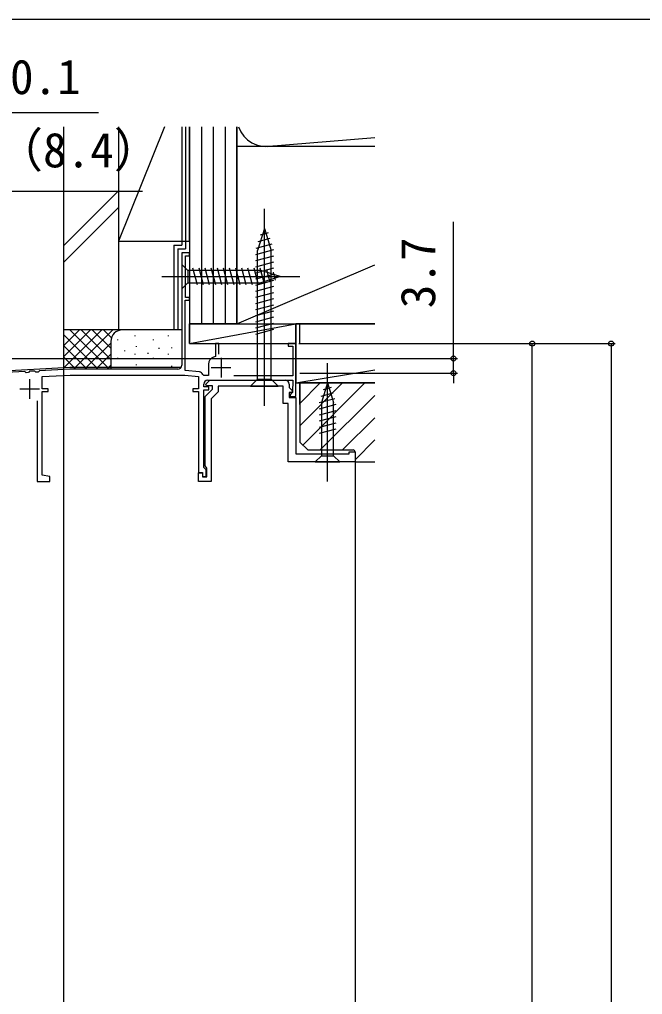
# Model space of a CAD drawing. Units: millimetres, scale not verified. Extents: x -525 to 525, y -786 to 782.
# Drawn here: x 37.3 to 195.5, y 496.4 to 743.8 of the extents above; entities that cross this region are included whole.
import ezdxf
from ezdxf.enums import TextEntityAlignment as Align

# ---------------------------------------------------------------- set-up
doc = ezdxf.new("R2010")
doc.units = ezdxf.units.MM
doc.header["$LTSCALE"] = 4
for name, color, linetype in [('0-3_YKK_11', 7, 'Continuous'), ('0-5_YKK_12', 2, 'Continuous'), ('0-6_YKK_13', 4, 'Continuous'), ('0-7_YKK_D', 6, 'Continuous'), ('0-8_YKK_ZWAK', 7, 'Continuous'), ('0-9_YSS_K', 3, 'Continuous')]:
    doc.layers.add(name, color=color, linetype=linetype)
doc.styles.add('ＭＳ ゴシック', font='')
doc.styles.get('ＭＳ ゴシック').set_extended_font_data('MS Gothic')

msp = doc.modelspace()

# ---------------------------------------------------------------- linework, layer by layer
at = {"layer": '0-3_YKK_11'}
for p, q in [((88.5, 657.981), (88.5, 652.981)), ((86, 655.481), (91, 655.481)), ((39.9, 652.581), (39.9, 647.581)), ((37.4, 650.081), (42.4, 650.081))]:
    msp.add_line(p, q, dxfattribs=at)
for points in [[(83.005, 654.402), (79.4, 654.781), (79.4, 672.581), (80.5, 672.581), (80.5, 673.281), (79.5, 673.281), (79.5, 683.881), (80.5, 683.881), (80.5, 684.581), (78.5, 684.581), (78.5, 656.081)], [(85.1, 652.281), (106.7, 652.281), (106.7, 650.745), (106.65, 650.613), (106.6, 650.481), (106.6, 649.181), (106.3, 648.881), (106, 648.581), (106, 648.181), (107.5, 648.181), (107.5, 661.581), (105.5, 661.581), (105.5, 660.881), (106.7, 660.881), (106.7, 653.381), (91.725, 653.381)], [(87.9, 658.867), (87.9, 661.581), (87.1, 661.581), (87.1, 658.336), (86.55, 658.136)], [(85.3, 656.35), (85.3, 653.481), (84.145, 653.481), (83.858, 653.695)], [(77.5, 655.081), (50.122, 655.081), (42.4, 654.676), (42.083, 654.359), (41.485, 654.328), (41.2, 654.613), (39.9, 654.545), (39.583, 654.228), (38.985, 654.197), (38.7, 654.482), (21.5, 653.581), (21.5, 631.281)], [(41.8, 647.081), (41.8, 626.581), (45, 626.581), (45, 627.881), (43.1, 628.216), (43.1, 649.381), (44.6, 649.381), (44.6, 650.081), (43.1, 650.081), (43.1, 653.211), (50.161, 653.581), (79.337, 653.581), (82.8, 653.217), (82.8, 650.081), (81.3, 650.081), (81.3, 649.381), (82.8, 649.381), (82.8, 628.881), (83.8, 628.881), (83.8, 627.881), (84.7, 627.881), (84.7, 629.581), (84.4, 629.881), (84.1, 630.181), (84.1, 649.881), (84.8, 649.881), (85.4, 649.881), (85.4, 650.581), (84.8, 650.581), (84.1, 650.581), (84.1, 651.281)], [(86, 647.559), (86, 626.581), (82.8, 626.581), (82.8, 628.781), (83.8, 628.781), (83.8, 627.781), (84.9, 627.781), (84.9, 629.981), (84.7, 630.264), (84.5, 630.546), (84.5, 648.181), (86.3, 649.981), (86.3, 650.881), (84.824, 650.881), (84.664, 651.269), (85.676, 652.281), (104.8, 652.281)], [(105.8, 651.281), (105.8, 650.405), (106.636, 649.569), (106.476, 649.181), (105.8, 649.181), (105.8, 647.881), (107.5, 647.881), (107.5, 633.581), (121, 633.581), (121, 634.081), (122.5, 634.081), (122.5, 631.581), (105.5, 631.581), (105.5, 646.381), (104.3, 646.381), (104.3, 650.781), (87.8, 650.781), (87.8, 649.359), (86, 647.559)]]:
    msp.add_lwpolyline(points, dxfattribs=at)
for centre, radius, start, end in [((87.2, 656.35), 1.9, 110.00001, 179.99998), ((77.5, 656.081), 1, 270.00001, 359.99999), ((82.9, 653.407), 1, 16.69101, 84.00003), ((85.1, 651.281), 1, 90.00001, 179.99999), ((104.8, 651.281), 1, 0.00001, 89.99999)]:
    msp.add_arc(centre, radius, start, end, dxfattribs=at)
at = {"layer": '0-5_YKK_12'}
for p, q in [((21.5, 654.081), (50.109, 655.581)), ((50.109, 655.581), (78.366, 655.581)), ((122.5, 631.581), (122.5, 128.081))]:
    msp.add_line(p, q, dxfattribs=at)
at = {"layer": '0-6_YKK_13'}
for p, q in [((99.501, 645.781), (99.501, 695.781)), ((99.501, 690.781), (97.751, 685.23)), ((99.501, 690.781), (101.251, 685.23)), ((100.891, 688.202), (97.855, 687.389)), ((100.439, 689.634), (98.39, 689.085)), ((101.794, 685.339), (97.201, 684.108)), ((101.342, 686.771), (97.32, 685.693)), ((97.751, 652.531), (97.751, 685.23)), ((101.251, 652.531), (101.251, 685.23)), ((101.801, 683.788), (97.201, 682.555)), ((78.5, 681.681), (78.5, 675.481)), ((78.5, 681.681), (80.05, 680.131)), ((82.476, 676.481), (81.351, 680.681)), ((84.029, 676.481), (82.904, 680.681)), ((85.582, 676.481), (84.457, 680.681)), ((87.135, 676.481), (86.01, 680.681)), ((88.688, 676.481), (87.563, 680.681)), ((90.241, 676.481), (89.116, 680.681)), ((91.794, 676.481), (90.669, 680.681)), ((93.347, 676.481), (92.221, 680.681)), ((94.9, 676.481), (93.774, 680.681)), ((96.453, 676.481), (95.327, 680.681)), ((98.006, 676.481), (96.88, 680.681)), ((101.801, 682.235), (97.201, 681.002)), ((101.801, 680.682), (97.201, 679.449)), ((99.489, 676.739), (98.433, 680.681)), ((73.5, 678.581), (108.5, 678.581)), ((98.584, 680.131), (80.05, 680.131)), ((80.05, 680.131), (80.05, 677.031)), ((101.801, 679.129), (97.201, 677.896)), ((103.5, 678.581), (98.584, 680.131)), ((103.5, 678.581), (98.584, 677.031)), ((100.921, 677.191), (100.108, 680.227)), ((102.353, 677.642), (101.804, 679.692)), ((78.5, 675.481), (80.05, 677.031)), ((80.05, 677.031), (98.584, 677.031)), ((101.801, 677.576), (97.201, 676.343)), ((101.801, 676.023), (97.201, 674.791)), ((101.801, 674.47), (97.201, 673.238)), ((101.801, 672.917), (97.201, 671.685)), ((101.801, 671.364), (97.201, 670.132)), ((101.801, 669.811), (97.201, 668.579)), ((101.801, 668.259), (97.201, 667.026)), ((101.801, 666.706), (97.201, 665.473)), ((101.801, 665.153), (97.201, 663.92)), ((115.5, 626.581), (115.5, 656.581)), ((96.001, 650.781), (97.751, 652.531)), ((96.001, 650.781), (103.001, 650.781)), ((97.751, 652.531), (101.251, 652.531)), ((103.001, 650.781), (101.251, 652.531)), ((115.5, 651.581), (113.95, 646.665)), ((115.5, 651.581), (117.05, 646.665)), ((116.89, 649.002), (113.854, 648.188)), ((116.439, 650.434), (114.389, 649.884)), ((117.342, 647.57), (113.4, 646.514)), ((117.6, 646.086), (113.4, 644.961)), ((113.95, 646.665), (113.95, 633.131)), ((117.05, 633.131), (117.05, 646.665)), ((117.6, 644.533), (113.4, 643.408)), ((117.6, 642.98), (113.4, 641.855)), ((117.6, 641.427), (113.4, 640.302)), ((117.6, 639.875), (113.4, 638.749)), ((112.4, 631.581), (113.95, 633.131)), ((112.4, 631.581), (118.6, 631.581)), ((113.95, 633.131), (117.05, 633.131)), ((118.6, 631.581), (117.05, 633.131))]:
    msp.add_line(p, q, dxfattribs=at)
at = {"layer": '0-7_YKK_D'}
for p, q in [((147.5, 657.781), (147.5, 692.45)), ((108.2, 661.581), (188.5, 661.581)), ((108.2, 661.581), (168.5, 661.581)), ((167.5, 131.581), (167.5, 661.581)), ((187.5, 661.581), (187.5, 91.581)), ((-20.4, 657.781), (148.5, 657.781)), ((147.5, 654.081), (147.5, 657.781)), ((108.5, 654.081), (148.5, 654.081)), ((147.5, 654.081), (147.5, 651.531))]:
    msp.add_line(p, q, dxfattribs=at)
for points in [[(11.45, 700.22), (27.813, 720.22), (57.381, 720.22)], [(21.5, 700.22), (29.9, 700.22), (68.564, 700.22)]]:
    msp.add_lwpolyline(points, dxfattribs=at)
for centre in [(167.5, 661.581), (187.5, 661.581), (147.5, 657.781), (147.5, 654.081)]:
    msp.add_circle(centre, 0.637, dxfattribs=at)
at = {"layer": '0-8_YKK_ZWAK'}
msp.add_line((525, 743.8), (-525, 743.8), dxfattribs=at)
at = {"layer": '0-9_YSS_K'}
for p, q in [((48.5, 716.581), (48.5, 665.081)), ((62.5, 716.581), (62.5, 665.081)), ((62.5, 716.581), (62.5, 687.581)), ((78.5, 716.581), (78.5, 686.581)), ((79.5, 716.581), (79.5, 685.581)), ((80.5, 716.581), (80.5, 666.581)), ((80.5, 716.581), (80.5, 666.581)), ((83.5, 716.581), (83.5, 666.581)), ((86.5, 716.581), (86.5, 666.581)), ((89.5, 716.581), (89.5, 666.581)), ((92.5, 711.58), (92.5, 716.581)), ((92.5, 716.581), (92.5, 711.581)), ((92.5, 666.581), (92.5, 716.581)), ((99.694, 711.586), (127.5, 713.884)), ((62.5, 700.365), (48.501, 686.366)), ((48.501, 682.123), (62.5, 696.123)), ((76.5, 686.581), (76.5, 665.081)), ((76.522, 686.581), (78.522, 686.581)), ((77.5, 685.581), (79.5, 685.581)), ((77.5, 685.581), (77.5, 665.081)), ((92.5, 666.581), (127.5, 681.581)), ((80.5, 661.581), (80.5, 666.581)), ((80.5, 666.581), (80.5, 661.581)), ((80.5, 666.581), (107.5, 666.581)), ((80.5, 661.581), (107.5, 666.581)), ((92.5, 666.581), (80.5, 666.581)), ((107.5, 661.581), (107.5, 666.581)), ((108.5, 661.581), (108.5, 666.581)), ((48.5, 665.081), (48.5, 654.996)), ((62.5, 665.081), (48.501, 665.081)), ((48.501, 655.38), (58.201, 665.081)), ((48.501, 661.037), (52.544, 665.081)), ((48.501, 663.894), (57.314, 655.081)), ((48.515, 658.223), (55.373, 665.081)), ((50.142, 665.081), (60.142, 655.081)), ((63.5, 665.081), (50.5, 665.081)), ((51.029, 655.081), (61.029, 665.081)), ((52.971, 665.081), (60.5, 657.551)), ((55.799, 665.081), (60.5, 660.38)), ((58.627, 665.081), (60.66, 663.048)), ((78.5, 665.081), (63.5, 665.081)), ((66.667, 663.42), (66.667, 663.62)), ((75.183, 663.42), (75.183, 663.62)), ((48.515, 661.051), (54.485, 655.081)), ((53.858, 655.081), (60.5, 661.723)), ((60.5, 662.081), (60.5, 655.081)), ((62.328, 662.419), (62.328, 662.619)), ((67.001, 660.75), (67.001, 660.95)), ((71.341, 662.419), (71.341, 662.619)), ((72.767, 660.272), (72.767, 660.472)), ((76.014, 660.416), (76.014, 660.616)), ((80.5, 661.581), (107.5, 661.581)), ((48.501, 658.237), (51.657, 655.081)), ((56.686, 655.081), (60.5, 658.894)), ((64.104, 659.621), (64.104, 659.821)), ((66.667, 658.777), (66.667, 658.977)), ((69.981, 658.995), (69.981, 659.195)), ((75.183, 658.777), (75.183, 658.977)), ((59.515, 655.081), (60.5, 656.066)), ((62.328, 657.776), (62.328, 657.976)), ((67.001, 656.107), (67.001, 656.307)), ((69.794, 655.504), (69.794, 655.704)), ((71.341, 657.776), (71.341, 657.976)), ((76.014, 655.773), (76.014, 655.973)), ((48.5, 654.996), (48.5, 81.181)), ((107.5, 651.581), (127.5, 651.581)), ((108.5, 646.086), (108.5, 651.581)), ((108.5, 640.747), (119.333, 651.581)), ((108.5, 646.404), (113.677, 651.581)), ((109.245, 635.836), (124.99, 651.581)), ((113.647, 634.581), (127.5, 648.433)), ((119.304, 634.581), (127.5, 642.777)), ((122.5, 632.12), (127.5, 637.12))]:
    msp.add_line(p, q, dxfattribs=at)
for points in [[(74.1, 716.581), (62.5, 687.581), (80.5, 687.581), (80.5, 716.581)], [(127.5, 711.581), (92.5, 711.581), (92.5, 666.581), (127.5, 666.581)], [(127.5, 666.581), (107.5, 666.581), (107.5, 651.581), (127.5, 654.914)], [(127.5, 651.581), (108.5, 651.581), (108.5, 636.581), (110.5, 634.581), (122, 634.581)], [(122.5, 634.081), (122.5, 631.581), (127.5, 631.581)]]:
    msp.add_lwpolyline(points, dxfattribs=at)
for centre, radius, start, end in [((100, 719.08), 7.5, 199.46418, 281.78379), ((63.5, 662.081), 3, 90, 180), ((122, 634.081), 0.5, 0, 90)]:
    msp.add_arc(centre, radius, start, end, dxfattribs=at)

# ---------------------------------------------------------------- texts
at = {"layer": '0-7_YKK_D', "style": 'ＭＳ ゴシック'}
for s, p in [('20.1', (28.927, 722.22)), ('（8.4）', (31.314, 703.652))]:
    msp.add_text(s, height=8.798, dxfattribs=at).set_placement(p, align=Align.BOTTOM_LEFT)
msp.add_text('3.7', height=8.798, rotation=90, dxfattribs=at).set_placement((145.5, 670.54), align=Align.BOTTOM_LEFT)

doc.saveas('drawing.dxf')
